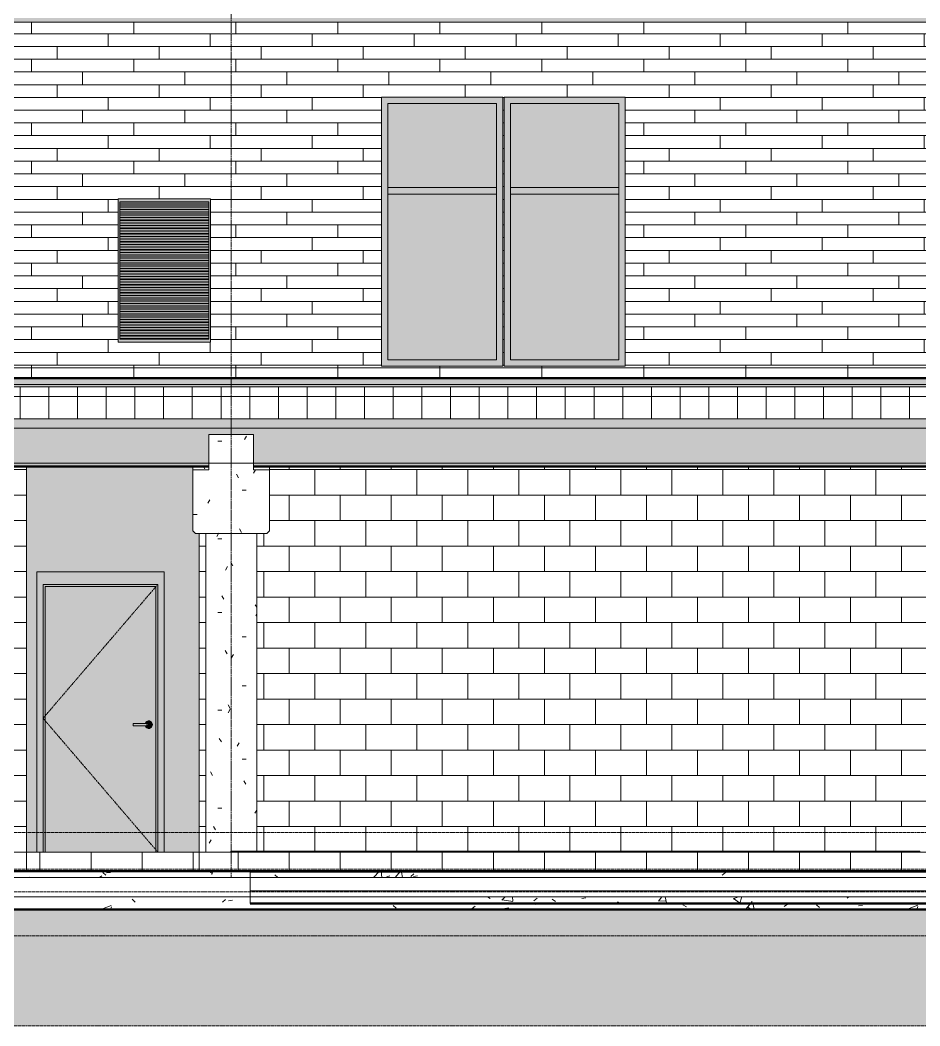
# Model space of a CAD drawing. Header units: inches. Extents: x -4178 to 1394, y -264 to 630.
# Drawn here: x 736.8 to 1019, y -206.5 to 109.1 of the extents above; entities that cross this region are included whole.
import ezdxf

# ---------------------------------------------------------------- set-up
doc = ezdxf.new("R2010")
doc.units = ezdxf.units.IN
doc.header["$MEASUREMENT"] = 0
for name, pattern in [('Aligning Line 1_8_', [0.25, 0.125, -0.125]), ('Dash 1_16_', [0.125, 0.0625, -0.0625]), ('Grid Line 1_2_', [0.875, 0.5, -0.125, 0.125, -0.125])]:
    doc.linetypes.add(name, pattern=pattern)
for name, color, linetype, lineweight in [('0-3', 7, 'Continuous', 9), ('0-4', 50, 'Continuous', 5), ('A-CLNG-1', 13, 'Continuous', 5), ('A-CLNG-2', 13, 'Continuous', 9), ('A-DOOR-1', 254, 'Continuous', 9), ('A-DOOR-2', 7, 'Dash 1_16_', 9), ('A-DOOR-3', 7, 'Continuous', 9), ('A-DOOR-FRAM-1', 254, 'Continuous', 9), ('A-DOOR-FRAM-2', 7, 'Continuous', 9), ('A-FLOR-2', 192, 'Continuous', 50), ('A-FLOR-3', 192, 'Continuous', 9), ('A-FLOR-LEVL-1', 51, 'Grid Line 1_2_', 9), ('A-FLOR-MCUT', 51, 'Continuous', 13), ('A-FLOR-PATT-1', 8, 'Continuous', 9), ('A-GENM', 5, 'Continuous', 9), ('A-GENM-2', 8, 'Continuous', 9), ('A-GENM-3', 7, 'Continuous', 9), ('A-GLAZ-1', 151, 'Continuous', 9), ('A-WALL-2', 113, 'Continuous', 9), ('A-WALL-3', 7, 'Continuous', 9), ('A-WALL-PATT-1', 111, 'Continuous', 9), ('A-WALL-PATT-2', 8, 'Continuous', 9), ('C-BLDG-PADS-1', 90, 'Continuous', 13), ('C-TOPO', 7, 'Continuous', 9), ('G-ANNO-SYMB', 111, 'Aligning Line 1_8_', 9), ('G-ANNO-SYMB-1', 147, 'Aligning Line 1_8_', 9), ('I-WALL-1', 50, 'Continuous', 5), ('I-WALL-2', 7, 'Continuous', 9), ('S-BEAM', 12, 'Continuous', 9), ('S-COLS', 52, 'Continuous', 9), ('S-FNDN-2', 32, 'Continuous', 9), ('S-FNDN-7', 32, 'Continuous', 50), ('S-GRID-1', 1, 'Grid Line 1_2_', 9)]:
    doc.layers.add(name, color=color, linetype=linetype, lineweight=lineweight)
pattern_1 = [(0, (12077.189, -152), (0, 8), []), (90, (12077.189, -152), (-8, 8), [8, -8])]
pattern_2 = [(0, (0, 0), (30.72, 7.68), [1.267, -21.773, 1.267, -21.773, -122.88]), (0, (0, 0), (30.72, 7.68), [-46.08, 1.267, -44.813, 1.267, -21.773, -53.76]), (0, (0, 0), (30.72, 7.68), [-115.2, 1.267, -14.093, 1.267, -37.133]), (120, (11.52, 3.84), (-22.011075, 22.7643004), [1.267, -21.773, 1.267, -21.773, -122.88]), (120, (11.52, 3.84), (-22.011075, 22.7643004), [-46.08, 1.267, -44.813, 1.267, -21.773, -53.76]), (120, (11.52, 3.84), (-22.011075, 22.7643004), [-115.2, 1.267, -14.093, 1.267, -37.133]), (240, (15.36, 19.2), (-8.708925, -30.4443004), [1.267, -21.773, 1.267, -21.773, -122.88]), (240, (15.36, 19.2), (-8.708925, -30.4443004), [-46.08, 1.267, -44.813, 1.267, -21.773, -53.76]), (240, (15.36, 19.2), (-8.708925, -30.4443004), [-115.2, 1.267, -14.093, 1.267, -37.133])]
pattern_3 = [(50, (-11044.228, 0), (27.5427, -2.40992), [2.88, -31.68]), (355, (-11044.228, 0), (-5.327844, 28.884266), [2.304, -25.344]), (100.451, (-11041.933, -0.2), (22.215316, 26.47393), [2.448, -26.924]), (46.184, (-11044.23, 7.68), (40.98187, -6.35642), [4.32, -47.52]), (96.636, (-11040.813, 7.15), (35.89075, 37.40619), [3.671, -40.386]), (351.184, (-11044.23, 7.68), (35.89097, 37.40622), [3.456, -38.016]), (21, (-11040.388, 5.76), (22.921036, -15.46073), [2.88, -31.68]), (326, (-11040.388, 5.76), (9.34353, 27.84574), [2.304, -25.344]), (71.451, (-11038.478, 4.472), (32.26477, 12.38442), [2.448, -26.924]), (37.5, (-11044.228, 0), (0.466855, 12.782707), [1.267, -23.77, 1.267, -24.461, -25.44]), (37.5, (-11044.228, 0), (0.466855, 12.782707), [-50.765, 1.267, -24.173]), (7.5, (-11044.228, 0), (10.10159, 15.14509), [1.267, -13.402, 1.267, -23.194, -9.696]), (7.5, (-11044.228, 0), (10.10159, 15.14509), [-39.13, 1.267, -8.429]), (327.5, (-11052.791, 0), (20.499161, -0.86578), [1.267, -8.333, 1.267, -28.685, -39.744]), (327.5, (-11052.791, 0), (20.499161, -0.86578), [-39.552, 1.267, -38.477]), (317.5, (-11056.631, 0), (22.39478, 3.844288), [1.267, -11.213, 1.267, -18.624, -28.224]), (317.5, (-11056.631, 0), (22.39478, 3.844288), [-32.371, 1.267, -26.957])]

# ---------------------------------------------------------------- blocks, each defined once
blk = doc.blocks.new('CTR  - Topography_rvt-2-BUILDING ELEVATION - SOUTH')
at = {"layer": 'C-TOPO'}
h = blk.add_hatch(dxfattribs=at)
h.set_pattern_fill('FP_45', color=256, style=0, pattern_type=2)
h.set_pattern_definition([(0, (0, 0), (24, 24), [24, -24]), (0, (0, 9), (24, 24), [24, -24]), (0, (0, 18), (24, 24), [24, -24]), (90, (3, 21), (-24, 24), [24, -24]), (90, (12, 21), (-24, 24), [24, -24]), (90, (21, 21), (-24, 24), [24, -24])])
h.paths.add_polyline_path([(12043.48, -206.52), (12083.19, -206.52), (12083.19, -170), (9895.19, -170), (9895.19, -206.52), (11964.61, -206.52)], flags=0)
at = {"layer": 'C-BLDG-PADS-1'}
for p, q in [((12083.19, -160), (9895.19, -160)), ((9895.19, -166), (12083.19, -166))]:
    blk.add_line(p, q, dxfattribs=at)
blk = doc.blocks.new('Parking_Stall_Multiple - ADA-1919661-BUILDING ELEVATION - SOUTH')
at = {"layer": 'A-GENM-2'}
blk.add_hatch(color=256, dxfattribs=at).paths.add_polyline_path([(12057.06, -152), (12063.19, -152), (12063.19, -151.75), (12057.06, -151.75)], flags=0)
at = {"layer": 'A-GENM-3'}
for p, q in [((12057.06, -151.75), (12063.19, -151.75)), ((12063.19, -152), (12057.06, -152)), ((12063.19, -152), (12063.19, -151.75))]:
    blk.add_line(p, q, dxfattribs=at)
blk = doc.blocks.new('HOLLOW METAL - GARGE-2125834-BUILDING ELEVATION - SOUTH')
at = {"layer": 'A-DOOR-1'}
h = blk.add_hatch(color=256, dxfattribs=at)
h.paths.add_polyline_path([(11806.89, -152), (11823.55, -152), (11823.55, -68.63), (11788.8, -68.63), (11788.8, -152), (11789.18, -152)], flags=0)
h.paths.add_polyline_path([(11821.32, -113.18), (11821.02, -113.14), (11820.73, -113.02), (11820.49, -112.84), (11820.3, -112.59), (11820.19, -112.39), (11816.5, -112.38), (11816.5, -111.61), (11820.22, -111.61), (11820.3, -111.41), (11820.49, -111.16), (11820.73, -110.98), (11821.02, -110.86), (11821.32, -110.82), (11821.68, -110.88), (11821.91, -110.98), (11822.16, -111.16), (11822.35, -111.41), (11822.46, -111.69), (11822.5, -112), (11822.46, -112.31), (11822.35, -112.59), (11822.16, -112.84), (11821.91, -113.02), (11821.63, -113.14)], flags=0)
for points in [[(11820.63, -112), (11820.62, -111.61), (11816.5, -111.62), (11816.5, -112), (11820.14, -112)], [(11820.15, -112.39), (11820.63, -112.38), (11820.63, -112), (11816.5, -112), (11816.5, -112.39), (11820.14, -112.39)]]:
    blk.add_hatch(color=256, dxfattribs=at).paths.add_polyline_path(points, flags=0)
h = blk.add_hatch(color=256, dxfattribs=at)
h.paths.add_polyline_path([(11821.32, -113.18), (11821.68, -113.12), (11821.91, -113.02), (11822.16, -112.84), (11822.35, -112.59), (11822.46, -112.31), (11822.5, -112), (11822.46, -111.69), (11822.35, -111.41), (11822.16, -111.16), (11821.91, -110.98), (11821.63, -110.86), (11821.32, -110.82), (11821.02, -110.86), (11820.73, -110.98), (11820.49, -111.16), (11820.3, -111.41), (11820.23, -111.61), (11820.71, -111.62), (11820.97, -111.62), (11821.33, -111.64), (11821.52, -111.74), (11821.57, -111.82), (11821.56, -112.2), (11821.4, -112.35), (11821.22, -112.39), (11820.88, -112.35), (11820.44, -112.39), (11820.22, -112.39), (11820.3, -112.59), (11820.49, -112.84), (11820.73, -113.02), (11821.02, -113.14)], flags=0)
h.paths.add_polyline_path([(11820.63, -112.2), (11820.7, -112), (11820.63, -111.9), (11820.63, -112.1)], flags=0)
h = blk.add_hatch(color=256, dxfattribs=at)
h.paths.add_polyline_path([(11821, -112), (11820.63, -111.66), (11820.66, -111.9), (11820.7, -112), (11820.91, -112)], flags=0)
h.paths.add_polyline_path([(11821.01, -112), (11821.58, -111.98), (11821.52, -111.74), (11821.4, -111.65), (11821.21, -111.61), (11820.88, -111.65), (11820.68, -111.66), (11821, -112)], flags=0)
h = blk.add_hatch(color=256, dxfattribs=at)
h.paths.add_polyline_path([(11820.63, -112.39), (11820.97, -112.38), (11821.33, -112.36), (11821.52, -112.26), (11821.56, -112.2), (11821.55, -112), (11821, -112.01), (11820.65, -112.38)], flags=0)
h.paths.add_polyline_path([(11820.63, -112.38), (11821, -112), (11820.7, -112), (11820.63, -112.34)], flags=0)
at = {"layer": 'A-DOOR-FRAM-1'}
for points in [[(11826.18, -152), (11826.18, -64), (11786.18, -64), (11786.18, -152), (11788.18, -152), (11788.18, -68), (11824.18, -68), (11824.18, -152)], [(11824.18, -152), (11824.18, -68), (11788.18, -68), (11788.18, -152), (11788.8, -152), (11788.8, -68.63), (11823.55, -68.63), (11823.55, -152)]]:
    blk.add_hatch(color=256, dxfattribs=at).paths.add_polyline_path(points, flags=0)
at = {"layer": 'A-DOOR-2'}
for p, q in [((11824.18, -68), (11788.18, -110)), ((11788.18, -110), (11824.18, -152))]:
    blk.add_line(p, q, dxfattribs=at)
at = {"layer": 'A-DOOR-3'}
for p, q in [((11820.63, -111.61), (11816.5, -111.61)), ((11816.5, -112), (11816.5, -111.61)), ((11816.5, -112.39), (11816.5, -112)), ((11816.5, -112.39), (11820.63, -112.39)), ((11788.8, -152), (11823.55, -152))]:
    blk.add_line(p, q, dxfattribs=at)
at = {"layer": 'A-DOOR-3', "flags": 128}
for points in [[(11821.22, -111.61), (11821.22, -111.61), (11821.22, -111.61), (11821.22, -111.61), (11821.22, -111.61), (11821.21, -111.61), (11821.21, -111.61), (11821.2, -111.61), (11821.19, -111.61), (11821.19, -111.61), (11821.18, -111.61), (11821.17, -111.61), (11821.16, -111.61), (11821.15, -111.61), (11821.13, -111.61), (11821.12, -111.61), (11821.11, -111.61), (11821.09, -111.61), (11821.08, -111.61), (11821.06, -111.61), (11821.04, -111.61), (11821.03, -111.61), (11821.01, -111.61), (11820.99, -111.61), (11820.97, -111.61), (11820.95, -111.61), (11820.93, -111.61), (11820.91, -111.61), (11820.89, -111.61), (11820.87, -111.61), (11820.85, -111.61), (11820.83, -111.61), (11820.8, -111.61), (11820.78, -111.61), (11820.76, -111.61), (11820.73, -111.61), (11820.71, -111.61), (11820.69, -111.61), (11820.66, -111.61), (11820.64, -111.61), (11820.63, -111.61)], [(11820.63, -112.39), (11820.66, -112.39), (11820.68, -112.39), (11820.7, -112.39), (11820.73, -112.39), (11820.75, -112.39), (11820.77, -112.39), (11820.8, -112.39), (11820.82, -112.39), (11820.84, -112.39), (11820.86, -112.39), (11820.88, -112.39), (11820.91, -112.39), (11820.93, -112.39), (11820.95, -112.39), (11820.97, -112.39), (11820.99, -112.39), (11821, -112.39), (11821.02, -112.39), (11821.04, -112.39), (11821.06, -112.39), (11821.07, -112.39), (11821.09, -112.39), (11821.1, -112.39), (11821.12, -112.39), (11821.13, -112.39), (11821.14, -112.39), (11821.15, -112.39), (11821.16, -112.39), (11821.17, -112.39), (11821.18, -112.39), (11821.19, -112.39), (11821.2, -112.39), (11821.21, -112.39), (11821.21, -112.39), (11821.22, -112.39), (11821.22, -112.39), (11821.22, -112.39), (11821.22, -112.39), (11821.22, -112.39)]]:
    blk.add_lwpolyline(points, dxfattribs=at)
at = {"layer": 'A-DOOR-3'}
for centre, radius, start, end in [((11821.32, -112), 1.18, 0, 160.3657), ((11821.32, -112), 1.18, 199.5633, 0), ((11821.22, -112), 0.394, 75, 90), ((11821.22, -112), 0.394, 270, 285), ((11821.22, -112), 0.394, 0, 30), ((11821.22, -112), 0.394, 330, 0)]:
    blk.add_arc(centre, radius, start, end, dxfattribs=at)
at = {"layer": 'A-DOOR-FRAM-2'}
for p, q in [((11786.18, -152), (11786.18, -64)), ((11826.18, -64), (11786.18, -64)), ((11826.18, -152), (11826.18, -64)), ((11788.18, -152), (11788.18, -68)), ((11788.18, -68), (11824.18, -68)), ((11788.8, -152), (11788.8, -68.63)), ((11788.8, -68.63), (11823.55, -68.63)), ((11823.55, -68.63), (11823.55, -152)), ((11824.18, -68), (11824.18, -152)), ((11788.18, -152), (11786.18, -152)), ((11788.8, -152), (11788.18, -152)), ((11823.55, -152), (11824.18, -152)), ((11824.18, -152), (11826.18, -152))]:
    blk.add_line(p, q, dxfattribs=at)
blk = doc.blocks.new('Parking_Stall_Multiple - STANDARD-2088716-BUILDING ELEVATION - SOUTH')
at = {"layer": 'A-GENM-2'}
blk.add_hatch(color=256, dxfattribs=at).paths.add_polyline_path([(12057.06, -152), (12057.06, -151.75), (11847.06, -151.75), (11847.06, -152), (12043.48, -152)], flags=0)
at = {"layer": 'A-GENM-3'}
for p, q in [((11847.06, -151.75), (12057.06, -151.75)), ((11847.06, -152), (11847.06, -151.75)), ((12057.06, -152), (11847.06, -152)), ((12057.06, -152), (12057.06, -151.75))]:
    blk.add_line(p, q, dxfattribs=at)
blk = doc.blocks.new('CTR - 1st Phase - Common Walls_rvt-2-BUILDING ELEVATION - SOUTH')
at = {"layer": 'I-WALL-1'}
blk.add_hatch(color=256, dxfattribs=at).paths.add_polyline_path([(11826.18, -152), (11837.19, -152), (11837.19, -52), (11835.98, -52), (11835.19, -51.21), (11835.19, -31), (11782.99, -31), (11782.99, -152), (11786.18, -152), (11786.18, -64), (11826.18, -64), (11826.18, -114.84)], flags=0)
at = {"layer": 'A-FLOR-LEVL-1'}
for p, q in [((9659.78, 0), (12376.81, 0)), ((9659.78, -30), (12376.81, -30)), ((9659.78, -152), (12376.81, -152))]:
    blk.add_line(p, q, dxfattribs=at)
at = {"layer": 'G-ANNO-SYMB-1'}
for p, q in [((9756.48, -145.84), (12280.04, -145.84)), ((9756.48, -164.42), (12280.06, -164.42))]:
    blk.add_line(p, q, dxfattribs=at)
at = {"layer": 'I-WALL-2'}
for p, q in [((11782.99, -152), (11786.18, -152)), ((11826.18, -152), (11837.19, -152))]:
    blk.add_line(p, q, dxfattribs=at)
at = {"layer": '0-3'}
for name in ['HOLLOW METAL - GARGE-2125834-BUILDING ELEVATION - SOUTH', 'Parking_Stall_Multiple - STANDARD-2088716-BUILDING ELEVATION - SOUTH', 'Parking_Stall_Multiple - ADA-1919661-BUILDING ELEVATION - SOUTH']:
    blk.add_blockref(name, (0, 0), dxfattribs=at)
blk = doc.blocks.new('CTR - 1st Phase -Stairs _ Elevators_rvt-2-BUILDING ELEVATION - SOUTH')
at = {"layer": 'A-WALL-PATT-2'}
h = blk.add_hatch(dxfattribs=at)
h.set_pattern_fill('FP_66', color=256, style=0, pattern_type=2)
h.set_pattern_definition([(0, (11546.989, 0), (0, 8), []), (90, (11546.989, 0), (-8, 8), [8, -8])])
h.paths.add_polyline_path([(11782.99, -158), (11782.99, -31), (11774.99, -31), (11774.99, -138.98), (11778.99, -138.98), (11778.99, -158), (11782.51, -158)], flags=0)
h = blk.add_hatch(dxfattribs=at)
h.set_pattern_fill('FP_65', color=256, style=0, pattern_type=2)
h.set_pattern_definition(pattern_1)
h.paths.add_polyline_path([(11964.61, -158), (12077.19, -158), (12077.19, -31), (11859.19, -31), (11859.19, -51.21), (11858.4, -52), (11855.19, -52), (11855.19, -151.75), (12063.19, -151.75), (12063.19, -152), (11845.19, -152), (11845.19, -158), (11885.75, -158)], flags=0)
h = blk.add_hatch(dxfattribs=at)
h.set_pattern_fill('FP_65', color=256, style=0, pattern_type=2)
h.set_pattern_definition(pattern_1)
h.paths.add_polyline_path([(11839.19, -158), (11845.19, -158), (11845.19, -152), (11839.19, -152), (11839.19, -52), (11837.19, -52), (11837.19, -158)], flags=0)
h = blk.add_hatch(dxfattribs=at)
h.set_pattern_fill('FP_67', color=256, style=0, pattern_type=2)
h.set_pattern_definition([(0, (11774.989, -152), (0, 8), []), (90, (11774.989, -152), (-8, 8), [8, -8])])
h.paths.add_polyline_path([(11832.86, -158), (11837.19, -158), (11837.19, -152), (11782.99, -152), (11782.99, -158), (11829.18, -158)], flags=0)
at = {"layer": 'A-FLOR-LEVL-1'}
for p, q in [((9659.78, 0), (12376.81, 0)), ((9659.78, -30), (12376.81, -30)), ((9659.78, -152), (12376.81, -152))]:
    blk.add_line(p, q, dxfattribs=at)
at = {"layer": 'A-WALL-3'}
for p, q in [((11782.99, -31), (11782.99, -158)), ((11837.19, -158), (11837.19, -52))]:
    blk.add_line(p, q, dxfattribs=at)
at = {"layer": 'G-ANNO-SYMB-1'}
blk.add_line((9756.48, -206.49), (12280.06, -206.49), dxfattribs=at)
blk = doc.blocks.new('Concrete-Rectangular-Column - ONE-1856735-BUILDING ELEVATION - SOUTH')
at = {"layer": 'S-COLS'}
h = blk.add_hatch(dxfattribs=at)
h.set_pattern_fill('FP_28', color=256, style=0, pattern_type=2)
h.set_pattern_definition(pattern_2)
h.paths.add_polyline_path([(11845.19, -152), (11847.06, -152), (11847.06, -151.75), (11855.19, -151.75), (11855.19, -52), (11839.19, -52), (11839.19, -152)], flags=0)
for p, q in [((11839.19, -52), (11839.19, -152)), ((11855.19, -151.75), (11855.19, -52)), ((11847.06, -152), (11839.19, -152))]:
    blk.add_line(p, q, dxfattribs=at)
blk = doc.blocks.new('_THE_ WINDOW _ DOOR - Window - 1st Floor-2480458-BUILDING ELEVATION - SOUTH')
at = {"layer": 'A-GLAZ-1'}
h = blk.add_hatch(color=256, dxfattribs=at)
h.paths.add_polyline_path([(11932.4, 0.5), (11932.4, 84.88), (11894.38, 84.88), (11894.38, 0.5), (11930.4, 0.5)], flags=0)
h.paths.add_polyline_path([(11930.4, 2.5), (11896.38, 2.5), (11896.38, 82.88), (11930.4, 82.88), (11930.4, 22.69)], flags=0)
h = blk.add_hatch(color=256, dxfattribs=at)
h.paths.add_polyline_path([(11930.4, 2.5), (11930.4, 54.5), (11896.38, 54.5), (11896.38, 2.5), (11925.18, 2.5)], flags=0)
h.paths.add_polyline_path([(11904.03, 56.5), (11930.4, 56.5), (11930.4, 82.88), (11896.38, 82.88), (11896.38, 56.5)], flags=0)
blk.add_hatch(color=256, dxfattribs=at).paths.add_polyline_path([(11902.03, 54.5), (11930.4, 54.5), (11930.4, 56.5), (11896.38, 56.5), (11896.38, 54.5)], flags=0)
for p, q in [((11894.38, 84.88), (11894.38, 0.5)), ((11932.4, 84.88), (11894.38, 84.88)), ((11896.38, 82.88), (11930.4, 82.88)), ((11896.38, 2.5), (11896.38, 82.88)), ((11930.4, 82.88), (11930.4, 2.5)), ((11932.4, 0.5), (11932.4, 84.88)), ((11930.4, 56.5), (11896.38, 56.5)), ((11896.38, 56.5), (11896.38, 54.5)), ((11896.38, 54.5), (11930.4, 54.5)), ((11930.4, 54.5), (11930.4, 56.5)), ((11894.38, 0.5), (11932.4, 0.5)), ((11930.4, 2.5), (11896.38, 2.5))]:
    blk.add_line(p, q, dxfattribs=at)
blk = doc.blocks.new('V-Series_EWC4_SPVU_RFA_2015 - 1ST FLOOR-V62-BUILDING ELEVATION - SOUTH')
at = {"layer": 'A-GENM'}
h = blk.add_hatch(color=256, dxfattribs=at)
h.paths.add_polyline_path([(10261.15, 8), (10290.15, 8), (10290.15, 53), (10261.15, 53), (10261.15, 8.94)], flags=0)
h.paths.add_polyline_path([(10261.71, 8.94), (10261.71, 52.06), (10289.59, 52.06), (10289.59, 8.94), (10269.09, 8.94)], flags=0)
h = blk.add_hatch(dxfattribs=at)
h.set_pattern_fill('FP_76', color=256, style=0, pattern_type=2)
h.set_pattern_definition([(0, (10287.012, -146.361), (0, 0.5), [])])
h.paths.add_polyline_path([(10261.71, 8.94), (10289.59, 8.94), (10289.59, 52.06), (10261.71, 52.06), (10261.71, 22.69)], flags=0)
for p, q in [((10290.15, 53), (10261.15, 53)), ((10261.15, 53), (10261.15, 8)), ((10261.71, 52.06), (10261.71, 8.94)), ((10289.59, 52.06), (10261.71, 52.06)), ((10261.71, 52.06), (10289.59, 52.06)), ((10261.71, 8.94), (10261.71, 52.06)), ((10289.59, 8.94), (10289.59, 52.06)), ((10289.59, 52.06), (10289.59, 8.94)), ((10290.15, 8), (10290.15, 53)), ((10261.15, 8), (10290.15, 8)), ((10261.71, 8.94), (10289.59, 8.94)), ((10289.59, 8.94), (10261.71, 8.94))]:
    blk.add_line(p, q, dxfattribs=at)
blk = doc.blocks.new('Beam 2 Levels - _A_-2543545-BUILDING ELEVATION - SOUTH')
at = {"layer": 'S-BEAM'}
h = blk.add_hatch(dxfattribs=at)
h.set_pattern_fill('FP_79', color=256, style=0, pattern_type=2)
h.set_pattern_definition(pattern_2)
h.paths.add_polyline_path([(11858.4, -52), (11859.19, -51.21), (11859.19, -32), (11854.19, -32), (11854.19, -21), (11840.19, -21), (11840.19, -32), (11835.19, -32), (11835.19, -51.21), (11835.98, -52), (11855.19, -52)], flags=0)
h = blk.add_hatch(dxfattribs=at)
h.set_pattern_fill('FP_79', color=256, style=0, pattern_type=2)
h.set_pattern_definition(pattern_2)
h.paths.add_polyline_path([(11835.19, -32), (11840.19, -32), (11840.19, -31), (11835.19, -31)], flags=0)
h.paths.add_polyline_path([(11855.19, -32), (11859.19, -32), (11859.19, -31), (11854.19, -31), (11854.19, -32)], flags=0)
for p, q in [((11854.19, -21), (11840.19, -21)), ((11840.19, -21), (11840.19, -32)), ((11854.19, -32), (11854.19, -21)), ((11835.19, -31), (11835.19, -32)), ((11859.19, -32), (11859.19, -31)), ((11840.19, -32), (11835.19, -32)), ((11835.19, -51.21), (11835.19, -32)), ((11859.19, -32), (11854.19, -32)), ((11859.19, -32), (11859.19, -51.21)), ((11835.98, -52), (11835.19, -51.21)), ((11858.4, -52), (11835.98, -52)), ((11859.19, -51.21), (11858.4, -52))]:
    blk.add_line(p, q, dxfattribs=at)

msp = doc.modelspace()

# ---------------------------------------------------------------- hatches: boundary and pattern name
at = {"layer": 'A-CLNG-1'}
msp.add_hatch(color=256, dxfattribs=at).paths.add_polyline_path([(205.911, 108.375), (1074.111, 108.375), (1074.111, 109.75), (203.411, 109.75), (203.411, 108.375)], flags=0)
at = {"layer": 'A-FLOR-PATT-1'}
h = msp.add_hatch(dxfattribs=at)
h.set_pattern_fill('FP_49', color=256, style=0, pattern_type=2)
h.set_pattern_definition([(0, (-11044.228, 0), (24, 24), [24, -24]), (0, (-11044.228, 9), (24, 24), [24, -24]), (0, (-11044.228, 18), (24, 24), [24, -24]), (90, (-11041.228, 21), (-24, 24), [24, -24]), (90, (-11032.228, 21), (-24, 24), [24, -24]), (90, (-11023.228, 21), (-24, 24), [24, -24])])
h.paths.add_polyline_path([(-1153.039, -5.265), (-1149.7359, -5.25), (1044.461, -5.25), (1044.461, -3.25), (-1153.039, -3.2649)], flags=0)
h = msp.add_hatch(dxfattribs=at)
h.set_pattern_fill('FP_50', color=256, style=0, pattern_type=2)
h.set_pattern_definition([(0, (-11044.2284, 0), (0, 4.798), []), (315, (-11044.2284, 0), (4.7984266, 0), [6.786, -6.786]), (45, (-11044.2284, 0), (4.7984266, 0), [6.786, -6.786])])
h.paths.add_polyline_path([(-1153.039, -6.0151), (-1149.7359, -6), (1044.461, -5.9607), (1044.461, -5.25), (-1153.039, -5.265), (-1153.039, -6)], flags=0)
h = msp.add_hatch(dxfattribs=at)
h.set_pattern_fill('FP_51', color=256, style=0, pattern_type=2)
h.set_pattern_definition([(0, (-11044.228, 0), (0, 9), []), (90, (-11044.228, 0), (-9, 6e-16), [])])
h.paths.add_polyline_path([(-65.3868, -16), (1044.461, -15.9993), (1044.461, -6), (-1153.039, -6.0151), (-1153.039, -16), (-104.8177, -16)], flags=0)
h = msp.add_hatch(dxfattribs=at)
h.set_pattern_fill('FP_64', color=256, style=0, pattern_type=2)
h.set_pattern_definition([(0, (-11044.2284, 0), (15.36, 3.84), [1.267, -10.253, 1.267, -10.253, -61.44]), (0, (-11044.2284, 0), (15.36, 3.84), [-23.04, 1.267, -21.773, 1.267, -10.253, -26.88]), (0, (-11044.2284, 0), (15.36, 3.84), [-57.6, 1.267, -6.413, 1.267, -17.933]), (120, (-11038.4684, 1.92), (-11.0055376, 11.3821502), [1.267, -10.253, 1.267, -10.253, -61.44]), (120, (-11038.4684, 1.92), (-11.0055376, 11.3821502), [-23.04, 1.267, -21.773, 1.267, -10.253, -26.88]), (120, (-11038.4684, 1.92), (-11.0055376, 11.3821502), [-57.6, 1.267, -6.413, 1.267, -17.933]), (240, (-11036.5484, 9.6), (-4.3544624, -15.2221502), [1.267, -10.253, 1.267, -10.253, -61.44]), (240, (-11036.5484, 9.6), (-4.3544624, -15.2221502), [-23.04, 1.267, -21.773, 1.267, -10.253, -26.88]), (240, (-11036.5484, 9.6), (-4.3544624, -15.2221502), [-57.6, 1.267, -6.413, 1.267, -17.933])])
h.paths.add_polyline_path([(-183.6795, -19), (1042.961, -19), (1042.961, -16), (-1147.039, -16), (-1147.039, -19), (-203.3949, -19)], flags=0)
h = msp.add_hatch(dxfattribs=at)
h.set_pattern_fill('FP_61', color=256, style=0, pattern_type=2)
h.set_pattern_definition(pattern_3)
h.paths.add_polyline_path([(210.6293, -31), (231.211, -31), (231.211, -21), (245.211, -21), (245.211, -31), (483.961, -31), (483.961, -21), (497.961, -21), (497.961, -31), (795.961, -31), (795.961, -21), (809.961, -21), (809.961, -31), (1042.961, -31), (1042.961, -19), (-1147.039, -19), (-1147.039, -31), (-884.6316, -31), (-884.6316, -21), (-870.6316, -21), (-870.6316, -31), (-584.039, -31), (-584.039, -21), (-570.039, -21), (-570.039, -31), (-234.789, -31), (-234.789, -21), (-220.789, -21), (-220.789, -31), (131.7675, -31)], flags=0)
at = {"layer": 'A-WALL-PATT-1'}
h = msp.add_hatch(dxfattribs=at)
h.set_pattern_fill('FP_54', color=256, style=0, pattern_type=2)
h.set_pattern_definition([(0, (236.3736, 0.8), (0, 4), []), (90, (236.3736, 0.8), (-8, 8), [4, -28]), (90, (252.3736, 4.8), (-8, 8), [4, -28])])
h.paths.add_polyline_path([(240.686, -3.25), (1038.961, -3.25), (1038.961, -0.0001), (1045.461, 0), (1045.4576, 108.375), (240.686, 108.375), (240.686, -2.5669)], flags=0)
h.paths.add_polyline_path([(734.5735, 0.5), (696.5485, 0.5), (696.5485, 84.875), (734.5735, 84.875), (734.5735, 68.5334)], flags=0)
h.paths.add_polyline_path([(351.136, 0.5), (351.136, 84.875), (389.161, 84.875), (389.161, 0.5), (368.3528, 0.5)], flags=0)
h.paths.add_polyline_path([(289.491, 0.5), (274.1485, 0.5), (274.1485, 84.875), (312.1735, 84.875), (312.1735, 0.5)], flags=0)
h.paths.add_polyline_path([(683.7998, 0.5), (658.1485, 0.5), (658.1485, 84.875), (696.1735, 84.875), (696.1735, 0.5)], flags=0)
h.paths.add_polyline_path([(427.561, 0.5), (389.5359, 0.5095), (389.536, 84.875), (427.561, 84.875), (427.561, 68.5334)], flags=0)
h.paths.add_polyline_path([(850.1485, 0.5), (850.1485, 84.875), (888.1735, 84.875), (888.1735, 0.5), (852.1485, 0.5)], flags=0)
h.paths.add_polyline_path([(888.5485, 0.5), (888.5485, 84.875), (926.5735, 84.875), (926.5735, 0.5), (920.385, 0.5)], flags=0)
h.paths.add_polyline_path([(604.938, 0.5), (581.3485, 0.5), (581.3485, 84.875), (619.3735, 84.875), (619.3735, 0.5)], flags=0)
h.paths.add_polyline_path([(795.961, 8), (767.5235, 8), (767.5235, 53), (796.5235, 53), (796.5235, 8)], flags=0)
h.paths.add_polyline_path([(484.1235, 8), (484.1235, 53), (513.1235, 53), (513.1235, 8), (484.686, 8)], flags=0)
at = {"layer": 'S-FNDN-2'}
h = msp.add_hatch(dxfattribs=at)
h.set_pattern_fill('FP_61', color=256, style=0, pattern_type=2)
h.set_pattern_definition(pattern_3)
h.paths.add_polyline_path([(762.6615, -170), (808.961, -170), (808.961, -166), (520.961, -166.0063), (520.961, -170), (683.7998, -170)], flags=0)
h.paths.add_polyline_path([(683.7998, -160), (808.961, -160), (808.961, -158), (520.961, -158), (520.961, -160), (604.938, -160)], flags=0)
h = msp.add_hatch(dxfattribs=at)
h.set_pattern_fill('FP_61', color=256, style=0, pattern_type=2)
h.set_pattern_definition(pattern_3)
h.paths.add_polyline_path([(841.5233, -170), (1026.961, -170), (1026.961, -166), (808.961, -166.0063), (808.961, -170)], flags=0)
h.paths.add_polyline_path([(841.5233, -160), (1026.961, -160), (1026.961, -158), (808.961, -158), (808.961, -160)], flags=0)

# ---------------------------------------------------------------- linework, layer by layer
at = {"layer": 'A-CLNG-2'}
msp.add_line((1074.111, 108.375), (203.411, 108.375), dxfattribs=at)
at = {"layer": 'A-FLOR-2'}
for p, q in [((1044.461, -3.25), (-1151.7888, -3.25)), ((497.961, -31), (795.961, -31)), ((809.961, -31), (1032.961, -31)), ((1026.0641, -158.1124), (808.961, -158.111)), ((808.961, -168.111), (1026.0641, -168.1124))]:
    msp.add_line(p, q, dxfattribs=at)
at = {"layer": 'A-FLOR-3'}
msp.add_line((808.961, -158.111), (808.961, -168.111), dxfattribs=at)
at = {"layer": 'A-FLOR-LEVL-1'}
for p, q in [((-1383.7001, 0), (1331.8306, 0)), ((-1383.7001, -30), (1331.8306, -30)), ((-1383.7001, -152), (1331.8306, -152))]:
    msp.add_line(p, q, dxfattribs=at)
at = {"layer": 'A-FLOR-MCUT'}
for p, q in [((1044.461, -5.25), (-1151.7768, -5.25)), ((1044.461, -6), (-1151.7723, -6)), ((1042.961, -16), (-1147.039, -16)), ((1042.961, -19), (-1147.039, -19)), ((808.961, -164.111), (1026.0641, -164.1124))]:
    msp.add_line(p, q, dxfattribs=at)
at = {"layer": 'A-WALL-2'}
for p, q in [((850.1485, 84.875), (888.1735, 84.875)), ((850.1485, 0.5), (850.1485, 84.875)), ((888.1735, 84.875), (888.1735, 0.5)), ((888.5485, 84.875), (926.5735, 84.875)), ((888.5485, 0.5), (888.5485, 84.875)), ((926.5735, 84.875), (926.5735, 0.5)), ((888.1735, 0.5), (850.1485, 0.5)), ((926.5735, 0.5), (888.5485, 0.5))]:
    msp.add_line(p, q, dxfattribs=at)
at = {"layer": 'G-ANNO-SYMB'}
for p, q in [((-1287.744, -157.3105), (1235.832, -157.3105)), ((-1287.744, -178.2392), (1235.832, -178.2392))]:
    msp.add_line(p, q, dxfattribs=at)
at = {"layer": 'S-FNDN-7'}
for p, q in [((1050.961, -158), (-1143.039, -158)), ((112.961, -170), (1050.961, -170))]:
    msp.add_line(p, q, dxfattribs=at)
at = {"layer": 'S-GRID-1'}
msp.add_line((802.961, -159.8356), (802.961, 451.8625), dxfattribs=at)

# ---------------------------------------------------------------- block references
at = {"layer": '0-4'}
for name in ['CTR - 1st Phase - Common Walls_rvt-2-BUILDING ELEVATION - SOUTH', 'CTR - 1st Phase -Stairs _ Elevators_rvt-2-BUILDING ELEVATION - SOUTH', 'CTR  - Topography_rvt-2-BUILDING ELEVATION - SOUTH']:
    msp.add_blockref(name, (-11044.2284, 0), dxfattribs=at)
at = {"layer": 'A-GENM'}
msp.add_blockref('V-Series_EWC4_SPVU_RFA_2015 - 1ST FLOOR-V62-BUILDING ELEVATION - SOUTH', (-9493.6284, 0), dxfattribs=at)
at = {"layer": 'A-GLAZ-1'}
for p in [(-11044.2284, 0), (-11005.8284, 0)]:
    msp.add_blockref('_THE_ WINDOW _ DOOR - Window - 1st Floor-2480458-BUILDING ELEVATION - SOUTH', p, dxfattribs=at)
at = {"layer": 'S-BEAM'}
msp.add_blockref('Beam 2 Levels - _A_-2543545-BUILDING ELEVATION - SOUTH', (-11044.2284, 0), dxfattribs=at)
at = {"layer": 'S-COLS'}
msp.add_blockref('Concrete-Rectangular-Column - ONE-1856735-BUILDING ELEVATION - SOUTH', (-11044.2284, 0), dxfattribs=at)

doc.saveas('drawing.dxf')
